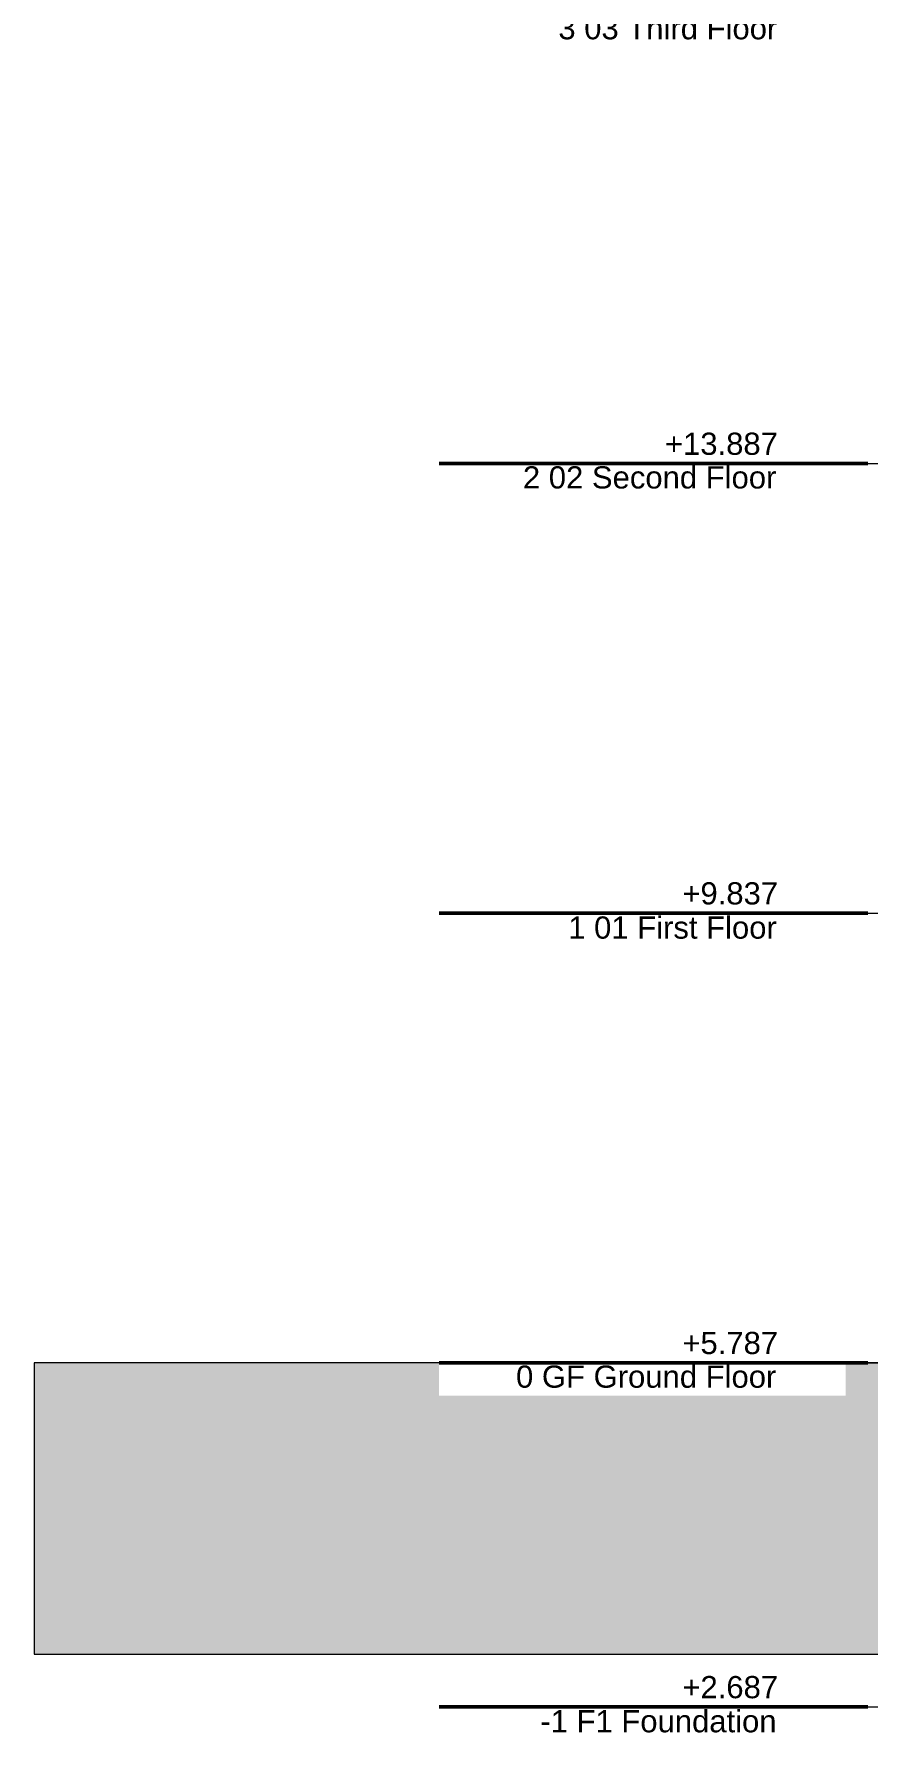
# Model space of a CAD drawing. Header units: millimetres. Extents: x -46169 to 153589, y -86316 to 18123.
# Drawn here: x 124379 to 131889, y -86316 to -70951 of the extents above; entities that cross this region are included whole.
import ezdxf

# ---------------------------------------------------------------- set-up
doc = ezdxf.new("R2010")
doc.units = ezdxf.units.MM
doc.header["$MEASUREMENT"] = 0
doc.linetypes.add('Dashed', pattern=[2822.222233, 1411.111116, -1411.111116])
doc.linetypes.add('Wipeout_Contour', pattern=[1000, 0, -1000])
doc.layers.add('0_Pen_No__105', color=7, linetype='Continuous', lineweight=15, true_color=0xa6a6a6)
doc.layers.add('0_Pen_No__25', color=7, linetype='Continuous', lineweight=50, true_color=0x2a2a2a)
for name, color, linetype, lineweight in [('0_Pen_No__6', 7, 'Continuous', 35), ('A-95-P_Drawing_Pen_No__1', 7, 'Continuous', 13), ('A-95-P_Drawing_Pen_No__84', 8, 'Continuous', 20)]:
    doc.layers.add(name, color=color, linetype=linetype, lineweight=lineweight)
doc.styles.add('GENERATED_STYLE_1', font='')
doc.styles.get('GENERATED_STYLE_1').set_extended_font_data('Swis721 BT')

# ---------------------------------------------------------------- blocks, each defined once
blk = doc.blocks.new('A05 Atria Section & Elevation A_STORY_MARKER', base_point=(96051, -82920))
at = {"layer": '0_Pen_No__105', "linetype": 'Dashed', "ltscale": 0.2}
for p, q in [((131889, -74820), (146449, -74820)), ((131889, -78870), (146449, -78870)), ((131889, -82920), (146449, -82920)), ((131889, -86020), (146449, -86020))]:
    blk.add_line(p, q, dxfattribs=at)
at = {"layer": '0_Pen_No__25', "linetype": 'Continuous'}
for p, q in [((131889, -74820), (131789, -74820)), ((131889, -78870), (131789, -78870)), ((131889, -82920), (131789, -82920)), ((131889, -86020), (131789, -86020))]:
    blk.add_line(p, q, dxfattribs=at)
at = {"color": 254, "linetype": 'Wipeout_Contour', "lineweight": 0, "ltscale": 591571.651625}
blk.add_wipeout([(128027, -70473), (128027, -71066), (131689, -71066), (131689, -70473)], dxfattribs=at)
at = {"color": 254, "linetype": 'Wipeout_Contour', "lineweight": 0, "ltscale": 599493.350334}
blk.add_wipeout([(128027, -74523), (128027, -75116), (131689, -75116), (131689, -74523)], dxfattribs=at)
at = {"color": 254, "linetype": 'Wipeout_Contour', "lineweight": 0, "ltscale": 607743.708605}
blk.add_wipeout([(128027, -78573), (128027, -79166), (131689, -79166), (131689, -78573)], dxfattribs=at)
at = {"color": 254, "linetype": 'Wipeout_Contour', "lineweight": 0, "ltscale": 616309.523998}
blk.add_wipeout([(128027, -82623), (128027, -83216), (131689, -83216), (131689, -82623)], dxfattribs=at)
at = {"color": 254, "linetype": 'Wipeout_Contour', "lineweight": 0, "ltscale": 623071.127841}
blk.add_wipeout([(128027, -85723), (128027, -86316), (131689, -86316), (131689, -85723)], dxfattribs=at)
at = {"layer": '0_Pen_No__25', "linetype": 'Continuous'}
for p, q in [((128027, -74820), (131089, -74820)), ((131489, -74820), (131089, -74820)), ((131489, -74820), (131689, -74820)), ((131789, -74820), (131689, -74820)), ((128027, -78870), (131089, -78870)), ((131489, -78870), (131089, -78870)), ((131489, -78870), (131689, -78870)), ((131789, -78870), (131689, -78870)), ((128027, -82920), (131089, -82920)), ((131489, -82920), (131089, -82920)), ((131489, -82920), (131689, -82920)), ((131789, -82920), (131689, -82920)), ((128027, -86020), (131089, -86020)), ((131489, -86020), (131089, -86020)), ((131489, -86020), (131689, -86020)), ((131789, -86020), (131689, -86020))]:
    blk.add_line(p, q, dxfattribs=at)
at = {"layer": '0_Pen_No__6', "char_height": 200, "attachment_point": 1, "style": 'GENERATED_STYLE_1'}
for s, insert in [('\\A1;{\\fSwis721 BT|b0|i0|c0|p34;3 03 Third Floor}', (129101, -70798)), ('\\A1;{\\fSwis721 BT|b0|i0|c0|p34;+13.887}', (130061, -74541)), ('\\A1;{\\fSwis721 BT|b0|i0|c0|p34;2 02 Second Floor}', (128782, -74844)), ('\\A1;{\\fSwis721 BT|b0|i0|c0|p34;+9.837}', (130218, -78591)), ('\\A1;{\\fSwis721 BT|b0|i0|c0|p34;1 01 First Floor}', (129190, -78899)), ('\\A1;{\\fSwis721 BT|b0|i0|c0|p34;+5.787}', (130218, -82641)), ('\\A1;{\\fSwis721 BT|b0|i0|c0|p34;0 GF Ground Floor}', (128720, -82944)), ('\\A1;{\\fSwis721 BT|b0|i0|c0|p34;+2.687}', (130218, -85741)), ('\\A1;{\\fSwis721 BT|b0|i0|c0|p34;-1 F1 Foundation}', (128939, -86048))]:
    blk.add_mtext(s, dxfattribs=dict(at, insert=insert))

msp = doc.modelspace()

# ---------------------------------------------------------------- hatches: boundary and pattern name
at = {"layer": 'A-95-P_Drawing_Pen_No__84', "linetype": 'Continuous'}
msp.add_hatch(color=256, dxfattribs=at).paths.add_polyline_path([(153589, -82920), (124379, -82920), (124379, -85543), (153589, -85543)])

# ---------------------------------------------------------------- linework, layer by layer
at = {"layer": 'A-95-P_Drawing_Pen_No__1', "linetype": 'Continuous', "flags": 128}
msp.add_lwpolyline([(153589, -82920), (124379, -82920), (124379, -85543), (153589, -85543)], close=True, dxfattribs=at)

# ---------------------------------------------------------------- next in the draw order: block references
at = {"linetype": 'Continuous', "lineweight": 0}
msp.add_blockref('A05 Atria Section & Elevation A_STORY_MARKER', (96051, -82920), dxfattribs=at)

doc.saveas('drawing.dxf')
